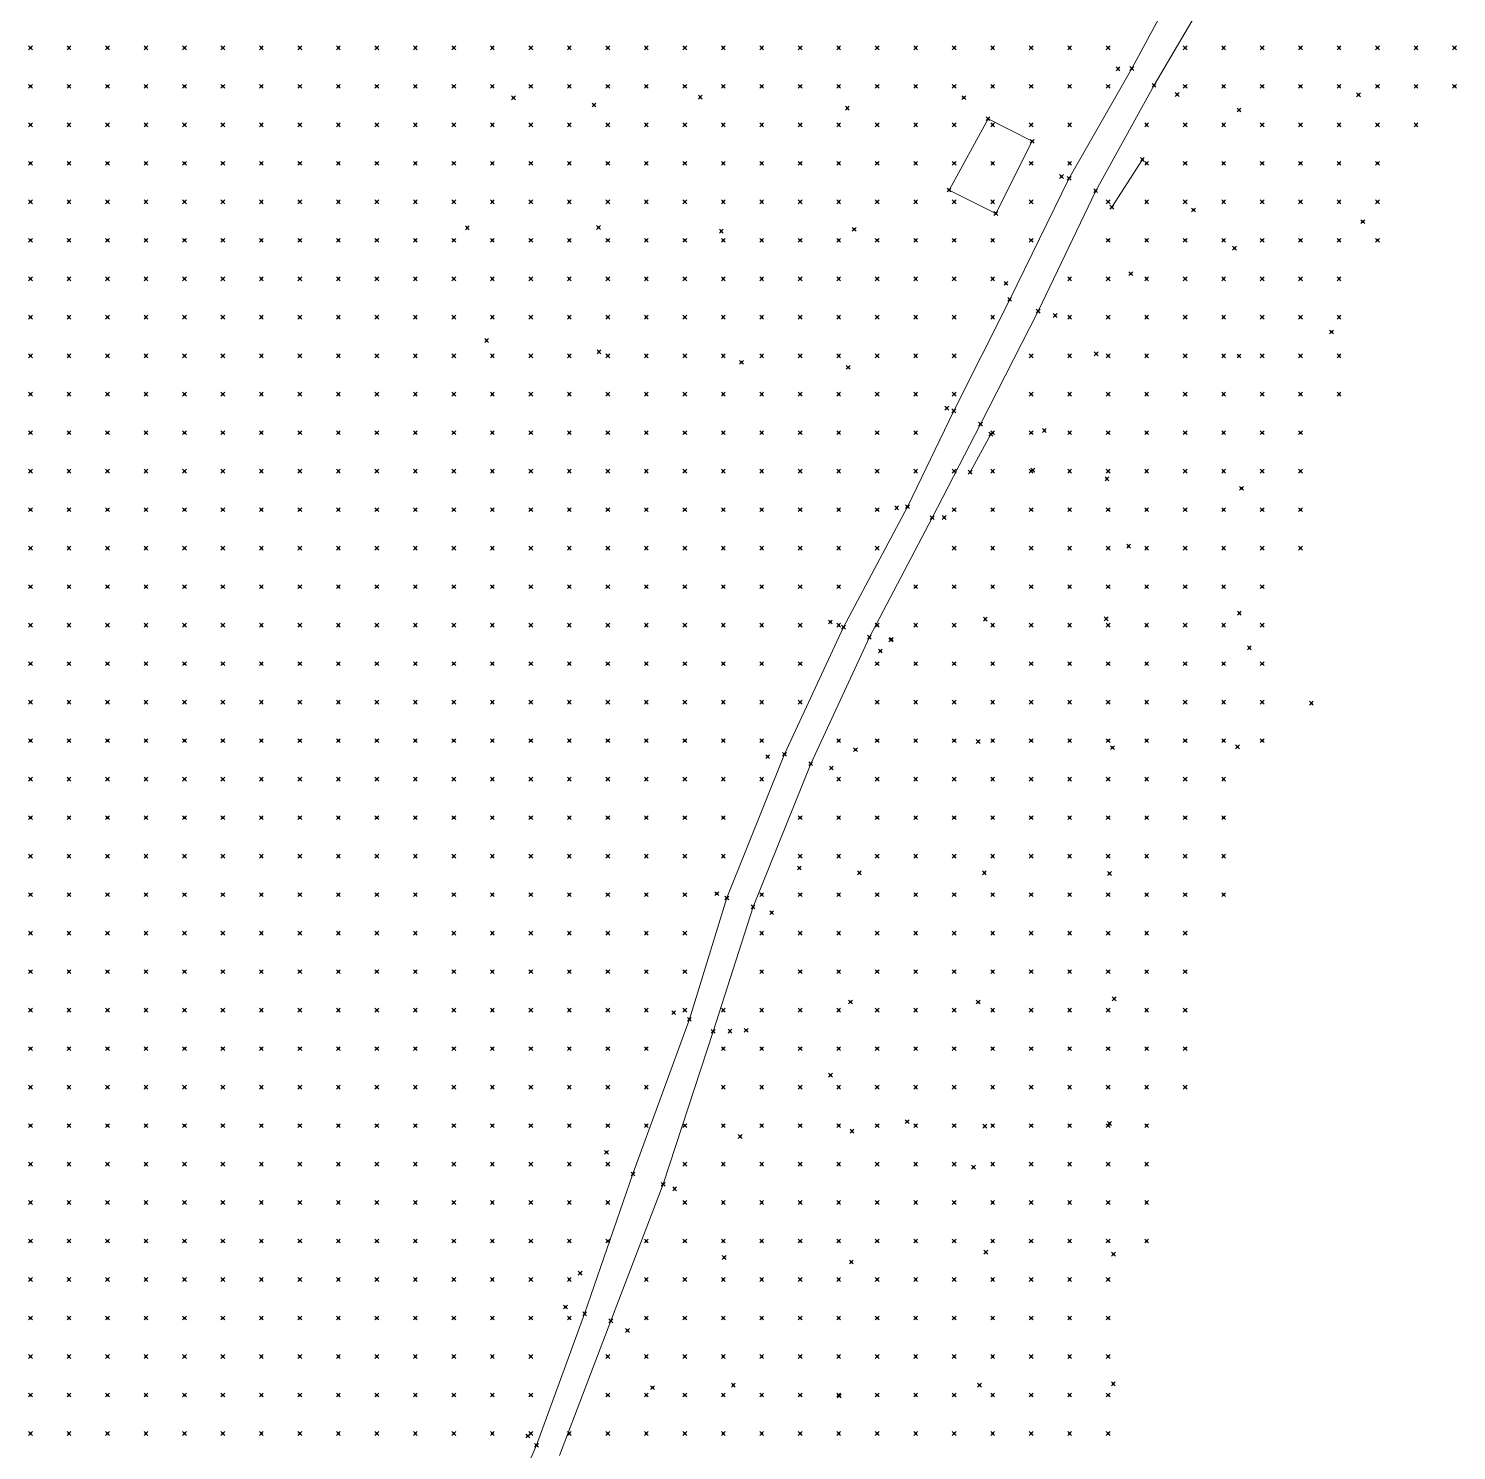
# Model space of a CAD drawing. Header units: metres. Extents: x 441556 to 446409, y 432338 to 461058.
# Drawn here: x 445058.2 to 445169.5, y 441325.2 to 441436 of the extents above; entities that cross this region are included whole.
import ezdxf

# ---------------------------------------------------------------- set-up
doc = ezdxf.new("R2010")
doc.units = ezdxf.units.M
doc.header["$MEASUREMENT"] = 0
doc.header["$PDMODE"] = 35
doc.header["$PDSIZE"] = 0.15
for name, color, linetype, lineweight in [('DTM-BRE-RevN_GRP_ACCES PROPRIETATE', 2, 'Continuous', 0), ('DTM-BRE-RevN_GRP_CONSTRUCTIE', 2, 'Continuous', 0), ('DTM-BRE-RevN_GRP_DRUM PIATRA', 2, 'Continuous', 0), ('DTM-NOK-RevN_LIDAR_co_lidar', 91, 'Continuous', 0), ('DTM-NOK-RevN_RTK', 32, 'Continuous', 0)]:
    doc.layers.add(name, color=color, linetype=linetype, lineweight=lineweight)

msp = doc.modelspace()

# ---------------------------------------------------------------- linework, layer by layer
at = {"layer": 'DTM-BRE-RevN_GRP_ACCES PROPRIETATE'}
for p, q in [((445142.607, 441422.051, 371.432), (445144.981, 441425.759, 371.167)), ((445131.561, 441401.402, 372.849), (445133.166, 441404.362, 372.553))]:
    msp.add_line(p, q, dxfattribs=at)
at = {"layer": 'DTM-BRE-RevN_GRP_CONSTRUCTIE'}
for p, q in [((445129.914, 441423.381, 369.29), (445132.955, 441428.937, 368.865)), ((445132.955, 441428.937, 368.865), (445136.387, 441427.178, 369.766)), ((445136.387, 441427.178, 369.766), (445133.567, 441421.545, 370.171)), ((445133.567, 441421.545, 370.171), (445129.914, 441423.381, 369.29))]:
    msp.add_line(p, q, dxfattribs=at)
at = {"layer": 'DTM-BRE-RevN_GRP_DRUM PIATRA'}
for p, q in [((445144.153, 441432.847, 370.709), (445148.947, 441441.737, 370.498)), ((445145.89, 441431.539, 370.733), (445151.284, 441440.743, 370.53)), ((445139.275, 441424.292, 370.964), (445144.153, 441432.847, 370.709)), ((445141.341, 441423.324, 370.9), (445145.89, 441431.539, 370.733)), ((445134.639, 441414.859, 371.399), (445139.275, 441424.292, 370.964)), ((445136.866, 441413.943, 371.461), (445141.341, 441423.324, 370.9)), ((445130.289, 441406.181, 372.13), (445134.639, 441414.859, 371.399)), ((445132.364, 441405.14, 372.215), (445136.866, 441413.943, 371.461)), ((445126.674, 441398.706, 372.649), (445130.289, 441406.181, 372.13)), ((445128.594, 441397.848, 372.663), (445132.364, 441405.14, 372.215)), ((445121.693, 441389.312, 372.834), (445126.674, 441398.706, 372.649)), ((445123.704, 441388.536, 372.867), (445128.594, 441397.848, 372.663)), ((445117.097, 441379.414, 373.315), (445121.693, 441389.312, 372.834)), ((445119.135, 441378.679, 373.318), (445123.704, 441388.536, 372.867)), ((445112.595, 441368.215, 373.718), (445117.097, 441379.414, 373.315)), ((445114.639, 441367.525, 373.701), (445119.135, 441378.679, 373.318)), ((445109.681, 441358.765, 373.363), (445112.595, 441368.215, 373.718)), ((445111.529, 441357.819, 373.491), (445114.639, 441367.525, 373.701)), ((445105.283, 441346.712, 373.942), (445109.681, 441358.765, 373.363)), ((445107.629, 441345.906, 373.936), (445111.529, 441357.819, 373.491)), ((445101.517, 441335.812, 374.577), (445105.283, 441346.712, 373.942)), ((445103.553, 441335.261, 374.526), (445107.629, 441345.906, 373.936)), ((445097.77, 441325.569, 373.469), (445101.517, 441335.812, 374.577)), ((445099.57, 441324.767, 373.502), (445103.553, 441335.261, 374.526)), ((445093.173, 441315.06, 373.659), (445097.77, 441325.569, 373.469))]:
    msp.add_line(p, q, dxfattribs=at)
at = {"layer": 'DTM-NOK-RevN_LIDAR_co_lidar'}
for p in [(445058.331, 441434.461, 346.515), (445061.33, 441434.461, 348.002), (445064.329, 441434.461, 349.075), (445067.329, 441434.461, 350.448), (445070.328, 441434.461, 351.716), (445073.327, 441434.461, 353.126), (445076.327, 441434.461, 354.393), (445079.326, 441434.461, 355.549), (445082.325, 441434.461, 356.357), (445085.325, 441434.461, 356.988), (445088.324, 441434.461, 357.496), (445091.323, 441434.461, 359.516), (445094.323, 441434.461, 361.064), (445097.322, 441434.461, 361.274), (445100.321, 441434.461, 361.416), (445103.321, 441434.461, 361.909), (445106.32, 441434.461, 362.54), (445109.319, 441434.461, 363.143), (445112.319, 441434.461, 363.697), (445115.318, 441434.461, 364.366), (445118.317, 441434.461, 365.091), (445121.317, 441434.461, 365.663), (445124.316, 441434.461, 366.226), (445127.316, 441434.461, 366.758), (445130.315, 441434.461, 367.255), (445133.314, 441434.461, 367.58), (445136.314, 441434.461, 367.866), (445139.313, 441434.461, 368.651), (445142.312, 441434.461, 370.054), (445148.311, 441434.461, 370.601), (445151.31, 441434.461, 371.147), (445154.31, 441434.461, 372.143), (445157.309, 441434.461, 372.83), (445160.308, 441434.461, 373.176), (445163.308, 441434.461, 373.517), (445166.307, 441434.461, 373.998), (445169.306, 441434.461, 374.477), (445058.331, 441431.462, 345.948), (445061.33, 441431.462, 348.184), (445064.329, 441431.462, 349.13), (445067.329, 441431.462, 350.18), (445070.328, 441431.462, 351.566), (445073.327, 441431.462, 353.176), (445076.327, 441431.462, 354.394), (445079.326, 441431.462, 355.54), (445082.325, 441431.462, 356.282), (445085.325, 441431.462, 356.946), (445088.324, 441431.462, 357.526), (445091.323, 441431.462, 360.044), (445094.323, 441431.462, 361.093), (445097.322, 441431.462, 361.263), (445100.321, 441431.462, 361.563), (445103.321, 441431.462, 362.122), (445106.32, 441431.462, 362.799), (445109.319, 441431.462, 363.38), (445112.319, 441431.462, 364.023), (445115.318, 441431.462, 364.809), (445118.317, 441431.462, 365.481), (445121.317, 441431.462, 366.064), (445124.316, 441431.462, 366.632), (445127.316, 441431.462, 367.098), (445130.315, 441431.462, 367.487), (445133.314, 441431.462, 367.803), (445136.314, 441431.462, 368.523), (445139.313, 441431.462, 369.906), (445142.312, 441431.462, 370.544), (445148.311, 441431.462, 370.873), (445151.31, 441431.462, 371.749), (445154.31, 441431.462, 372.69), (445157.309, 441431.462, 373.172), (445160.308, 441431.462, 373.521), (445163.308, 441431.462, 373.925), (445166.307, 441431.462, 374.405), (445169.306, 441431.462, 374.866), (445058.331, 441428.463, 345.185), (445061.33, 441428.463, 347.764), (445064.329, 441428.463, 349.232), (445067.329, 441428.463, 350.049), (445070.328, 441428.463, 351.491), (445073.327, 441428.463, 352.917), (445076.327, 441428.463, 354.383), (445079.326, 441428.463, 355.439), (445082.325, 441428.463, 356.034), (445085.325, 441428.463, 356.912), (445088.324, 441428.463, 357.997), (445091.323, 441428.463, 360.761), (445094.323, 441428.463, 361.213), (445097.322, 441428.463, 361.3), (445100.321, 441428.463, 361.687), (445103.321, 441428.463, 362.281), (445106.32, 441428.463, 362.979), (445109.319, 441428.463, 363.571), (445112.319, 441428.463, 364.316), (445115.318, 441428.463, 365.156), (445118.317, 441428.463, 365.783), (445121.317, 441428.463, 366.424), (445124.316, 441428.463, 366.968), (445127.316, 441428.463, 367.352), (445130.315, 441428.463, 367.861), (445133.314, 441428.463, 368.463), (445136.314, 441428.463, 369.263), (445139.313, 441428.463, 370.33), (445145.312, 441428.463, 370.724), (445148.311, 441428.463, 371.351), (445151.31, 441428.463, 372.384), (445154.31, 441428.463, 373.157), (445157.309, 441428.463, 373.516), (445160.308, 441428.463, 373.922), (445163.308, 441428.463, 374.376), (445166.307, 441428.463, 374.859), (445058.331, 441425.463, 344.287), (445061.33, 441425.463, 346.791), (445064.329, 441425.463, 349.028), (445067.329, 441425.463, 350.335), (445070.328, 441425.463, 351.336), (445073.327, 441425.463, 352.524), (445076.327, 441425.463, 354.348), (445079.326, 441425.463, 355.251), (445082.325, 441425.463, 355.749), (445085.325, 441425.463, 356.93), (445088.324, 441425.463, 358.703), (445091.323, 441425.463, 360.198), (445094.323, 441425.463, 360.788), (445097.322, 441425.463, 361.305), (445100.321, 441425.463, 361.808), (445103.321, 441425.463, 362.495), (445106.32, 441425.463, 363.172), (445109.319, 441425.463, 363.812), (445112.319, 441425.463, 364.618), (445115.318, 441425.463, 365.432), (445118.317, 441425.463, 366.106), (445121.317, 441425.463, 366.762), (445124.316, 441425.463, 367.275), (445127.316, 441425.463, 367.683), (445130.315, 441425.463, 368.59), (445133.314, 441425.463, 369.539), (445136.314, 441425.463, 369.72), (445139.313, 441425.463, 370.772), (445145.312, 441425.463, 371.126), (445148.311, 441425.463, 371.929), (445151.31, 441425.463, 372.937), (445154.31, 441425.463, 373.496), (445157.309, 441425.463, 373.877), (445160.308, 441425.463, 374.335), (445163.308, 441425.463, 374.808), (445058.331, 441422.464, 343.616), (445061.33, 441422.464, 345.932), (445064.329, 441422.464, 348.058), (445067.329, 441422.464, 350.754), (445070.328, 441422.464, 351.377), (445073.327, 441422.464, 352.557), (445076.327, 441422.464, 354.358), (445079.326, 441422.464, 355.208), (445082.325, 441422.464, 355.675), (445085.325, 441422.464, 357.37), (445088.324, 441422.464, 359.683), (445091.323, 441422.464, 360.134), (445094.323, 441422.464, 360.564), (445097.322, 441422.464, 361.316), (445100.321, 441422.464, 361.95), (445103.321, 441422.464, 362.649), (445106.32, 441422.464, 363.295), (445109.319, 441422.464, 364.068), (445112.319, 441422.464, 364.971), (445115.318, 441422.464, 365.747), (445118.317, 441422.464, 366.44), (445121.317, 441422.464, 367.097), (445124.316, 441422.464, 367.609), (445127.316, 441422.464, 368.083), (445130.315, 441422.464, 369.238), (445133.314, 441422.464, 370.006), (445136.314, 441422.464, 370.323), (445142.312, 441422.464, 371.121), (445145.312, 441422.464, 371.773), (445148.311, 441422.464, 372.442), (445151.31, 441422.464, 373.383), (445154.31, 441422.464, 373.832), (445157.309, 441422.464, 374.289), (445160.308, 441422.464, 374.795), (445163.308, 441422.464, 375.232), (445058.331, 441419.464, 343.002), (445061.33, 441419.464, 344.724), (445064.329, 441419.464, 347.124), (445067.329, 441419.464, 350.906), (445070.328, 441419.464, 351.531), (445073.327, 441419.464, 352.657), (445076.327, 441419.464, 354.431), (445079.326, 441419.464, 355.241), (445082.325, 441419.464, 356), (445085.325, 441419.464, 358.345), (445088.324, 441419.464, 359.404), (445091.323, 441419.464, 359.868), (445094.323, 441419.464, 360.47), (445097.322, 441419.464, 361.273), (445100.321, 441419.464, 362.037), (445103.321, 441419.464, 362.787), (445106.32, 441419.464, 363.43), (445109.319, 441419.464, 364.258), (445112.319, 441419.464, 365.18), (445115.318, 441419.464, 365.928), (445118.317, 441419.464, 366.658), (445121.317, 441419.464, 367.388), (445124.316, 441419.464, 367.962), (445127.316, 441419.464, 368.412), (445130.315, 441419.464, 369.434), (445133.314, 441419.464, 370.282), (445136.314, 441419.464, 371.007), (445142.312, 441419.464, 371.762), (445145.312, 441419.464, 372.597), (445148.311, 441419.464, 372.961), (445151.31, 441419.464, 373.719), (445154.31, 441419.464, 374.282), (445157.309, 441419.464, 374.786), (445160.308, 441419.464, 375.287), (445163.308, 441419.464, 375.66), (445058.331, 441416.465, 341.746), (445061.33, 441416.465, 343.897), (445064.329, 441416.465, 346.462), (445067.329, 441416.465, 348.965), (445070.328, 441416.465, 351.203), (445073.327, 441416.465, 352.465), (445076.327, 441416.465, 354.06), (445079.326, 441416.465, 355.375), (445082.325, 441416.465, 356.046), (445085.325, 441416.465, 358.324), (445088.324, 441416.465, 359.306), (445091.323, 441416.465, 359.762), (445094.323, 441416.465, 360.365), (445097.322, 441416.465, 361.157), (445100.321, 441416.465, 362.057), (445103.321, 441416.465, 362.953), (445106.32, 441416.465, 363.702), (445109.319, 441416.465, 364.515), (445112.319, 441416.465, 365.375), (445115.318, 441416.465, 366.145), (445118.317, 441416.465, 366.936), (445121.317, 441416.465, 367.713), (445124.316, 441416.465, 368.299), (445127.316, 441416.465, 368.736), (445130.315, 441416.465, 369.696), (445133.314, 441416.465, 370.768), (445139.313, 441416.465, 371.454), (445142.312, 441416.465, 372.703), (445145.312, 441416.465, 373.319), (445148.311, 441416.465, 373.623), (445151.31, 441416.465, 374.055), (445154.31, 441416.465, 374.774), (445157.309, 441416.465, 375.257), (445160.308, 441416.465, 375.686), (445058.331, 441413.466, 341.01), (445061.33, 441413.466, 342.588), (445064.329, 441413.466, 345.246), (445067.329, 441413.466, 346.967), (445070.328, 441413.466, 349.692), (445073.327, 441413.466, 351.763), (445076.327, 441413.466, 353.324), (445079.326, 441413.466, 355.06), (445082.325, 441413.466, 355.666), (445085.325, 441413.466, 357.398), (445088.324, 441413.466, 359.179), (445091.323, 441413.466, 359.791), (445094.323, 441413.466, 360.341), (445097.322, 441413.466, 361.189), (445100.321, 441413.466, 362.19), (445103.321, 441413.466, 363.174), (445106.32, 441413.466, 364.017), (445109.319, 441413.466, 364.806), (445112.319, 441413.466, 365.624), (445115.318, 441413.466, 366.419), (445118.317, 441413.466, 367.228), (445121.317, 441413.466, 368.032), (445124.316, 441413.466, 368.581), (445127.316, 441413.466, 369.095), (445130.315, 441413.466, 370.284), (445133.314, 441413.466, 371.381), (445139.313, 441413.466, 372.361), (445142.312, 441413.466, 373.528), (445145.312, 441413.466, 373.924), (445148.311, 441413.466, 374.086), (445151.31, 441413.466, 374.601), (445154.31, 441413.466, 375.046), (445157.309, 441413.466, 375.596), (445160.308, 441413.466, 376.053), (445058.331, 441410.466, 340.949), (445061.33, 441410.466, 342.075), (445064.329, 441410.466, 344.414), (445067.329, 441410.466, 346.078), (445070.328, 441410.466, 347.848), (445073.327, 441410.466, 350.154), (445076.327, 441410.466, 352.758), (445079.326, 441410.466, 353.752), (445082.325, 441410.466, 354.457), (445085.325, 441410.466, 355.936), (445088.324, 441410.466, 358.734), (445091.323, 441410.466, 359.762), (445094.323, 441410.466, 360.268), (445097.322, 441410.466, 361.315), (445100.321, 441410.466, 362.469), (445103.321, 441410.466, 363.416), (445106.32, 441410.466, 364.192), (445109.319, 441410.466, 364.976), (445112.319, 441410.466, 365.866), (445115.318, 441410.466, 366.745), (445118.317, 441410.466, 367.555), (445121.317, 441410.466, 368.271), (445124.316, 441410.466, 368.788), (445127.316, 441410.466, 369.531), (445130.315, 441410.466, 370.815), (445136.314, 441410.466, 371.76), (445139.313, 441410.466, 373.142), (445142.312, 441410.466, 373.997), (445145.312, 441410.466, 374.24), (445148.311, 441410.466, 374.544), (445151.31, 441410.466, 375.069), (445154.31, 441410.466, 375.394), (445157.309, 441410.466, 376.037), (445160.308, 441410.466, 376.52), (445058.331, 441407.467, 339.158), (445061.33, 441407.467, 340.758), (445064.329, 441407.467, 342.76), (445067.329, 441407.467, 344.111), (445070.328, 441407.467, 346.852), (445073.327, 441407.467, 349.419), (445076.327, 441407.467, 351.043), (445079.326, 441407.467, 351.769), (445082.325, 441407.467, 352.606), (445085.325, 441407.467, 353.988), (445088.324, 441407.467, 357.916), (445091.323, 441407.467, 359.414), (445094.323, 441407.467, 359.977), (445097.322, 441407.467, 361.368), (445100.321, 441407.467, 362.534), (445103.321, 441407.467, 363.537), (445106.32, 441407.467, 364.39), (445109.319, 441407.467, 365.195), (445112.319, 441407.467, 366.098), (445115.318, 441407.467, 366.997), (445118.317, 441407.467, 367.845), (445121.317, 441407.467, 368.522), (445124.316, 441407.467, 369.146), (445127.316, 441407.467, 370.28), (445130.315, 441407.467, 371.409), (445136.314, 441407.467, 372.685), (445139.313, 441407.467, 373.908), (445142.312, 441407.467, 374.289), (445145.312, 441407.467, 374.606), (445148.311, 441407.467, 374.958), (445151.31, 441407.467, 375.585), (445154.31, 441407.467, 375.973), (445157.309, 441407.467, 376.505), (445160.308, 441407.467, 377.066), (445058.331, 441404.468, 338.839), (445061.33, 441404.468, 339.641), (445064.329, 441404.468, 341.526), (445067.329, 441404.468, 343.67), (445070.328, 441404.468, 345.223), (445073.327, 441404.468, 347.87), (445076.327, 441404.468, 349.068), (445079.326, 441404.468, 350.419), (445082.325, 441404.468, 351.923), (445085.325, 441404.468, 353.57), (445088.324, 441404.468, 355.481), (445091.323, 441404.468, 356.578), (445094.323, 441404.468, 358.892), (445097.322, 441404.468, 360.11), (445100.321, 441404.468, 361.962), (445103.321, 441404.468, 363.736), (445106.32, 441404.468, 364.741), (445109.319, 441404.468, 365.449), (445112.319, 441404.468, 366.342), (445115.318, 441404.468, 367.255), (445118.317, 441404.468, 367.973), (445121.317, 441404.468, 368.752), (445124.316, 441404.468, 369.771), (445127.316, 441404.468, 371.224), (445133.314, 441404.468, 372.435), (445136.314, 441404.468, 373.541), (445139.313, 441404.468, 374.351), (445142.312, 441404.468, 374.562), (445145.312, 441404.468, 375.16), (445148.311, 441404.468, 375.592), (445151.31, 441404.468, 376.008), (445154.31, 441404.468, 376.383), (445157.309, 441404.468, 376.878), (445058.331, 441401.468, 339.628), (445061.33, 441401.468, 340.131), (445064.329, 441401.468, 341.337), (445067.329, 441401.468, 342.649), (445070.328, 441401.468, 343.97), (445073.327, 441401.468, 345.171), (445076.327, 441401.468, 349.64), (445079.326, 441401.468, 350.466), (445082.325, 441401.468, 351.614), (445085.325, 441401.468, 354.214), (445088.324, 441401.468, 355.924), (445091.323, 441401.468, 358.07), (445094.323, 441401.468, 359.069), (445097.322, 441401.468, 360.109), (445100.321, 441401.468, 361.543), (445103.321, 441401.468, 362.724), (445106.32, 441401.468, 364.433), (445109.319, 441401.468, 365.812), (445112.319, 441401.468, 366.776), (445115.318, 441401.468, 367.71), (445118.317, 441401.468, 368.567), (445121.317, 441401.468, 369.727), (445124.316, 441401.468, 370.519), (445127.316, 441401.468, 371.751), (445130.315, 441401.468, 372.317), (445133.314, 441401.468, 373.143), (445136.314, 441401.468, 374.265), (445139.313, 441401.468, 374.627), (445142.312, 441401.468, 374.95), (445145.312, 441401.468, 375.646), (445148.311, 441401.468, 376.084), (445151.31, 441401.468, 376.522), (445154.31, 441401.468, 377.005), (445157.309, 441401.468, 377.629), (445058.331, 441398.469, 340.323), (445061.33, 441398.469, 341.028), (445064.329, 441398.469, 341.863), (445067.329, 441398.469, 342.737), (445070.328, 441398.469, 344.095), (445073.327, 441398.469, 347.502), (445076.327, 441398.469, 349.424), (445079.326, 441398.469, 350.453), (445082.325, 441398.469, 351.442), (445085.325, 441398.469, 354.99), (445088.324, 441398.469, 356.268), (445091.323, 441398.469, 358.179), (445094.323, 441398.469, 359.445), (445097.322, 441398.469, 360.119), (445100.321, 441398.469, 360.75), (445103.321, 441398.469, 363.055), (445106.32, 441398.469, 365.338), (445109.319, 441398.469, 366.575), (445112.319, 441398.469, 367.836), (445115.318, 441398.469, 368.961), (445118.317, 441398.469, 369.534), (445121.317, 441398.469, 370.225), (445124.316, 441398.469, 371.203), (445130.315, 441398.469, 372.926), (445133.314, 441398.469, 374.316), (445136.314, 441398.469, 374.835), (445139.313, 441398.469, 375.049), (445142.312, 441398.469, 375.544), (445145.312, 441398.469, 376.184), (445148.311, 441398.469, 376.544), (445151.31, 441398.469, 377.062), (445154.31, 441398.469, 377.761), (445157.309, 441398.469, 378.176), (445058.331, 441395.47, 341.919), (445061.33, 441395.47, 342.66), (445064.329, 441395.47, 342.882), (445067.329, 441395.47, 344.175), (445070.328, 441395.47, 345.083), (445073.327, 441395.47, 347.742), (445076.327, 441395.47, 349.52), (445079.326, 441395.47, 351.427), (445082.325, 441395.47, 351.964), (445085.325, 441395.47, 355.009), (445088.324, 441395.47, 356.391), (445091.323, 441395.47, 359.308), (445094.323, 441395.47, 360.906), (445097.322, 441395.47, 361.197), (445100.321, 441395.47, 362.253), (445103.321, 441395.47, 365.165), (445106.32, 441395.47, 366.907), (445109.319, 441395.47, 367.655), (445112.319, 441395.47, 368.567), (445115.318, 441395.47, 369.422), (445118.317, 441395.47, 370.307), (445121.317, 441395.47, 371.113), (445124.316, 441395.47, 372.067), (445130.315, 441395.47, 374.019), (445133.314, 441395.47, 374.765), (445136.314, 441395.47, 375.128), (445139.313, 441395.47, 375.411), (445142.312, 441395.47, 375.899), (445145.312, 441395.47, 376.569), (445148.311, 441395.47, 377.119), (445151.31, 441395.47, 377.748), (445154.31, 441395.47, 378.201), (445157.309, 441395.47, 378.574), (445058.331, 441392.47, 343.089), (445061.33, 441392.47, 344.235), (445064.329, 441392.47, 345.593), (445067.329, 441392.47, 346.137), (445070.328, 441392.47, 346.711), (445073.327, 441392.47, 347.8), (445076.327, 441392.47, 349.903), (445079.326, 441392.47, 351.423), (445082.325, 441392.47, 353.238), (445085.325, 441392.47, 355.533), (445088.324, 441392.47, 356.809), (445091.323, 441392.47, 358.255), (445094.323, 441392.47, 360.653), (445097.322, 441392.47, 361.648), (445100.321, 441392.47, 364.006), (445103.321, 441392.47, 366.303), (445106.32, 441392.47, 367.377), (445109.319, 441392.47, 367.998), (445112.319, 441392.47, 368.927), (445115.318, 441392.47, 369.921), (445118.317, 441392.47, 370.889), (445121.317, 441392.47, 372.045), (445127.316, 441392.47, 373.144), (445130.315, 441392.47, 374.527), (445133.314, 441392.47, 375.074), (445136.314, 441392.47, 375.418), (445139.313, 441392.47, 375.818), (445142.312, 441392.47, 376.315), (445145.312, 441392.47, 376.852), (445148.311, 441392.47, 377.492), (445151.31, 441392.47, 378.017), (445154.31, 441392.47, 378.489), (445058.331, 441389.471, 344.088), (445061.33, 441389.471, 344.913), (445064.329, 441389.471, 346.731), (445067.329, 441389.471, 347.523), (445070.328, 441389.471, 348.4), (445073.327, 441389.471, 347.999), (445076.327, 441389.471, 349.95), (445079.326, 441389.471, 350.931), (445082.325, 441389.471, 353.695), (445085.325, 441389.471, 355.166), (445088.324, 441389.471, 356.849), (445091.323, 441389.471, 358.085), (445094.323, 441389.471, 360.182), (445097.322, 441389.471, 361.767), (445100.321, 441389.471, 364.989), (445103.321, 441389.471, 366.996), (445106.32, 441389.471, 367.824), (445109.319, 441389.471, 368.732), (445112.319, 441389.471, 369.651), (445115.318, 441389.471, 370.357), (445118.317, 441389.471, 371.243), (445121.317, 441389.471, 372.369), (445124.316, 441389.471, 372.837), (445127.316, 441389.471, 373.773), (445130.315, 441389.471, 374.843), (445133.314, 441389.471, 375.309), (445136.314, 441389.471, 375.725), (445139.313, 441389.471, 376.215), (445142.312, 441389.471, 376.731), (445145.312, 441389.471, 377.294), (445148.311, 441389.471, 377.915), (445151.31, 441389.471, 378.412), (445154.31, 441389.471, 378.761), (445058.331, 441386.472, 345.481), (445061.33, 441386.472, 347.238), (445064.329, 441386.472, 348.105), (445067.329, 441386.472, 349.306), (445070.328, 441386.472, 349.803), (445073.327, 441386.472, 350.095), (445076.327, 441386.472, 349.785), (445079.326, 441386.472, 352.081), (445082.325, 441386.472, 353.186), (445085.325, 441386.472, 353.89), (445088.324, 441386.472, 356.743), (445091.323, 441386.472, 358.509), (445094.323, 441386.472, 359.731), (445097.322, 441386.472, 361.67), (445100.321, 441386.472, 365.15), (445103.321, 441386.472, 367.627), (445106.32, 441386.472, 368.59), (445109.319, 441386.472, 369.341), (445112.319, 441386.472, 370.174), (445115.318, 441386.472, 371.097), (445118.317, 441386.472, 372.086), (445124.316, 441386.472, 373.252), (445127.316, 441386.472, 374.472), (445130.315, 441386.472, 375.088), (445133.314, 441386.472, 375.516), (445136.314, 441386.472, 376.01), (445139.313, 441386.472, 376.592), (445142.312, 441386.472, 377.115), (445145.312, 441386.472, 377.801), (445148.311, 441386.472, 378.351), (445151.31, 441386.472, 378.87), (445154.31, 441386.472, 379.395), (445058.331, 441383.472, 346.812), (445061.33, 441383.472, 348.822), (445064.329, 441383.472, 349.684), (445067.329, 441383.472, 351.856), (445070.328, 441383.472, 352.598), (445073.327, 441383.472, 352.409), (445076.327, 441383.472, 350.735), (445079.326, 441383.472, 353.613), (445082.325, 441383.472, 353.152), (445085.325, 441383.472, 354.354), (445088.324, 441383.472, 356.917), (445091.323, 441383.472, 358.291), (445094.323, 441383.472, 359.778), (445097.322, 441383.472, 361.627), (445100.321, 441383.472, 365.649), (445103.321, 441383.472, 368.534), (445106.32, 441383.472, 369.401), (445109.319, 441383.472, 369.898), (445112.319, 441383.472, 370.656), (445115.318, 441383.472, 371.778), (445118.317, 441383.472, 372.701), (445124.316, 441383.472, 373.765), (445127.316, 441383.472, 374.905), (445130.315, 441383.472, 375.351), (445133.314, 441383.472, 375.782), (445136.314, 441383.472, 376.344), (445139.313, 441383.472, 376.955), (445142.312, 441383.472, 377.582), (445145.312, 441383.472, 378.229), (445148.311, 441383.472, 378.795), (445151.31, 441383.472, 379.303), (445154.31, 441383.472, 379.796), (445058.331, 441380.473, 348.591), (445061.33, 441380.473, 349.306), (445064.329, 441380.473, 350.885), (445067.329, 441380.473, 353.858), (445070.328, 441380.473, 354.51), (445073.327, 441380.473, 354.249), (445076.327, 441380.473, 353.428), (445079.326, 441380.473, 354.552), (445082.325, 441380.473, 354.365), (445085.325, 441380.473, 354.42), (445088.324, 441380.473, 356.425), (445091.323, 441380.473, 357.913), (445094.323, 441380.473, 359.234), (445097.322, 441380.473, 362.153), (445100.321, 441380.473, 366.167), (445103.321, 441380.473, 368.834), (445106.32, 441380.473, 369.886), (445109.319, 441380.473, 370.754), (445112.319, 441380.473, 371.67), (445115.318, 441380.473, 372.436), (445121.317, 441380.473, 373.478), (445124.316, 441380.473, 374.525), (445127.316, 441380.473, 375.186), (445130.315, 441380.473, 375.624), (445133.314, 441380.473, 376.103), (445136.314, 441380.473, 376.718), (445139.313, 441380.473, 377.27), (445142.312, 441380.473, 377.997), (445145.312, 441380.473, 378.625), (445148.311, 441380.473, 379.191), (445151.31, 441380.473, 379.662), (445154.31, 441380.473, 380.109), (445058.331, 441377.474, 351.126), (445061.33, 441377.474, 352.091), (445064.329, 441377.474, 354.59), (445067.329, 441377.474, 355.642), (445070.328, 441377.474, 355.72), (445073.327, 441377.474, 355.402), (445076.327, 441377.474, 356.762), (445079.326, 441377.474, 356.161), (445082.325, 441377.474, 355.846), (445085.325, 441377.474, 355.535), (445088.324, 441377.474, 356.65), (445091.323, 441377.474, 357.81), (445094.323, 441377.474, 359.754), (445097.322, 441377.474, 363.16), (445100.321, 441377.474, 366.305), (445103.321, 441377.474, 369.047), (445106.32, 441377.474, 370.436), (445109.319, 441377.474, 371.154), (445112.319, 441377.474, 372.203), (445115.318, 441377.474, 372.986), (445121.317, 441377.474, 374.463), (445124.316, 441377.474, 375.139), (445127.316, 441377.474, 375.547), (445130.315, 441377.474, 376.01), (445133.314, 441377.474, 376.514), (445136.314, 441377.474, 377.087), (445139.313, 441377.474, 377.684), (445142.312, 441377.474, 378.392), (445145.312, 441377.474, 378.992), (445148.311, 441377.474, 379.551), (445151.31, 441377.474, 379.995), (445058.331, 441374.474, 354.197), (445061.33, 441374.474, 355.488), (445064.329, 441374.474, 357.093), (445067.329, 441374.474, 356.738), (445070.328, 441374.474, 356.402), (445073.327, 441374.474, 356.085), (445076.327, 441374.474, 358.275), (445079.326, 441374.474, 357.706), (445082.325, 441374.474, 357.17), (445085.325, 441374.474, 357.31), (445088.324, 441374.474, 357.419), (445091.323, 441374.474, 358.105), (445094.323, 441374.474, 361.282), (445097.322, 441374.474, 364.551), (445100.321, 441374.474, 366.522), (445103.321, 441374.474, 368.665), (445106.32, 441374.474, 370.399), (445109.319, 441374.474, 371.332), (445112.319, 441374.474, 372.446), (445118.317, 441374.474, 374.134), (445121.317, 441374.474, 375.235), (445124.316, 441374.474, 375.585), (445127.316, 441374.474, 375.995), (445130.315, 441374.474, 376.473), (445133.314, 441374.474, 376.987), (445136.314, 441374.474, 377.497), (445139.313, 441374.474, 378.159), (445142.312, 441374.474, 378.796), (445145.312, 441374.474, 379.312), (445148.311, 441374.474, 379.852), (445151.31, 441374.474, 380.642), (445058.331, 441371.475, 356.135), (445061.33, 441371.475, 357.382), (445064.329, 441371.475, 357.588), (445067.329, 441371.475, 357.657), (445070.328, 441371.475, 357.998), (445073.327, 441371.475, 357.862), (445076.327, 441371.475, 359.229), (445079.326, 441371.475, 359.014), (445082.325, 441371.475, 358.91), (445085.325, 441371.475, 359.251), (445088.324, 441371.475, 358.515), (445091.323, 441371.475, 359.393), (445094.323, 441371.475, 362.546), (445097.322, 441371.475, 365.446), (445100.321, 441371.475, 366.95), (445103.321, 441371.475, 368.443), (445106.32, 441371.475, 370.098), (445109.319, 441371.475, 371.748), (445112.319, 441371.475, 373.024), (445118.317, 441371.475, 374.49), (445121.317, 441371.475, 375.612), (445124.316, 441371.475, 376.023), (445127.316, 441371.475, 376.453), (445130.315, 441371.475, 376.906), (445133.314, 441371.475, 377.449), (445136.314, 441371.475, 377.992), (445139.313, 441371.475, 378.619), (445142.312, 441371.475, 379.181), (445145.312, 441371.475, 379.612), (445148.311, 441371.475, 380.946), (445151.31, 441371.475, 382.097), (445058.331, 441368.476, 357.26), (445061.33, 441368.476, 358.897), (445064.329, 441368.476, 358.633), (445067.329, 441368.476, 359.044), (445070.328, 441368.476, 359.693), (445073.327, 441368.476, 359.797), (445076.327, 441368.476, 360.698), (445079.326, 441368.476, 360.63), (445082.325, 441368.476, 360.554), (445085.325, 441368.476, 360.788), (445088.324, 441368.476, 360.155), (445091.323, 441368.476, 361.902), (445094.323, 441368.476, 363.734), (445097.322, 441368.476, 365.969), (445100.321, 441368.476, 367.47), (445103.321, 441368.476, 368.743), (445106.32, 441368.476, 370.168), (445109.319, 441368.476, 372.026), (445115.318, 441368.476, 373.925), (445118.317, 441368.476, 374.929), (445121.317, 441368.476, 375.883), (445124.316, 441368.476, 376.409), (445127.316, 441368.476, 376.876), (445130.315, 441368.476, 377.349), (445133.314, 441368.476, 377.892), (445136.314, 441368.476, 378.477), (445139.313, 441368.476, 379.063), (445142.312, 441368.476, 379.634), (445145.312, 441368.476, 379.976), (445148.311, 441368.476, 382.272), (445151.31, 441368.476, 383.299), (445058.331, 441365.476, 358.652), (445061.33, 441365.476, 360.082), (445064.329, 441365.476, 359.976), (445067.329, 441365.476, 360.155), (445070.328, 441365.476, 360.251), (445073.327, 441365.476, 360.383), (445076.327, 441365.476, 361.604), (445079.326, 441365.476, 361.697), (445082.325, 441365.476, 361.812), (445085.325, 441365.476, 361.914), (445088.324, 441365.476, 362.557), (445091.323, 441365.476, 364.484), (445094.323, 441365.476, 365.122), (445097.322, 441365.476, 366.622), (445100.321, 441365.476, 367.862), (445103.321, 441365.476, 368.709), (445106.32, 441365.476, 370.672), (445109.319, 441365.476, 372.507), (445115.318, 441365.476, 374.143), (445118.317, 441365.476, 375.455), (445121.317, 441365.476, 376.124), (445124.316, 441365.476, 376.717), (445127.316, 441365.476, 377.242), (445130.315, 441365.476, 377.789), (445133.314, 441365.476, 378.328), (445136.314, 441365.476, 378.932), (445139.313, 441365.476, 379.536), (445142.312, 441365.476, 380.152), (445145.312, 441365.476, 380.438), (445148.311, 441365.476, 382.838), (445058.331, 441362.477, 359.545), (445061.33, 441362.477, 360.342), (445064.329, 441362.477, 360.731), (445067.329, 441362.477, 360.718), (445070.328, 441362.477, 360.966), (445073.327, 441362.477, 360.936), (445076.327, 441362.477, 362.046), (445079.326, 441362.477, 362.025), (445082.325, 441362.477, 363.001), (445085.325, 441362.477, 363.628), (445088.324, 441362.477, 364.86), (445091.323, 441362.477, 365.952), (445094.323, 441362.477, 366.187), (445097.322, 441362.477, 367.038), (445100.321, 441362.477, 367.87), (445103.321, 441362.477, 368.772), (445106.32, 441362.477, 371.348), (445109.319, 441362.477, 373.11), (445115.318, 441362.477, 374.455), (445118.317, 441362.477, 375.761), (445121.317, 441362.477, 376.38), (445124.316, 441362.477, 376.996), (445127.316, 441362.477, 377.568), (445130.315, 441362.477, 378.164), (445133.314, 441362.477, 378.765), (445136.314, 441362.477, 379.424), (445139.313, 441362.477, 380.011), (445142.312, 441362.477, 380.546), (445145.312, 441362.477, 380.808), (445148.311, 441362.477, 383.158), (445058.331, 441359.478, 359.857), (445061.33, 441359.478, 360.588), (445064.329, 441359.478, 360.877), (445067.329, 441359.478, 361.157), (445070.328, 441359.478, 361.635), (445073.327, 441359.478, 361.993), (445076.327, 441359.478, 362.465), (445079.326, 441359.478, 362.922), (445082.325, 441359.478, 363.781), (445085.325, 441359.478, 364.855), (445088.324, 441359.478, 365.686), (445091.323, 441359.478, 366.694), (445094.323, 441359.478, 367.162), (445097.322, 441359.478, 367.858), (445100.321, 441359.478, 368.363), (445103.321, 441359.478, 369.532), (445106.32, 441359.478, 371.682), (445109.319, 441359.478, 372.984), (445112.319, 441359.478, 373.778), (445115.318, 441359.478, 375.048), (445118.317, 441359.478, 376.01), (445121.317, 441359.478, 376.663), (445124.316, 441359.478, 377.286), (445127.316, 441359.478, 377.897), (445130.315, 441359.478, 378.554), (445133.314, 441359.478, 379.216), (445136.314, 441359.478, 379.863), (445139.313, 441359.478, 380.372), (445142.312, 441359.478, 380.809), (445145.312, 441359.478, 381.704), (445148.311, 441359.478, 383.531), (445058.331, 441356.478, 359.495), (445061.33, 441356.478, 360.83), (445064.329, 441356.478, 361.045), (445067.329, 441356.478, 361.465), (445070.328, 441356.478, 362.077), (445073.327, 441356.478, 362.703), (445076.327, 441356.478, 363.164), (445079.326, 441356.478, 364.286), (445082.325, 441356.478, 364.866), (445085.325, 441356.478, 365.647), (445088.324, 441356.478, 366.578), (445091.323, 441356.478, 367.509), (445094.323, 441356.478, 368.489), (445097.322, 441356.478, 369.274), (445100.321, 441356.478, 369.852), (445103.321, 441356.478, 370.684), (445106.32, 441356.478, 372.228), (445112.319, 441356.478, 373.702), (445115.318, 441356.478, 375.045), (445118.317, 441356.478, 376.33), (445121.317, 441356.478, 377.016), (445124.316, 441356.478, 377.626), (445127.316, 441356.478, 378.266), (445130.315, 441356.478, 378.975), (445133.314, 441356.478, 379.612), (445136.314, 441356.478, 380.186), (445139.313, 441356.478, 380.778), (445142.312, 441356.478, 381.579), (445145.312, 441356.478, 383.505), (445148.311, 441356.478, 384.083), (445058.331, 441353.479, 358.178), (445061.33, 441353.479, 360.893), (445064.329, 441353.479, 361.172), (445067.329, 441353.479, 361.65), (445070.328, 441353.479, 362.317), (445073.327, 441353.479, 363.131), (445076.327, 441353.479, 364.101), (445079.326, 441353.479, 364.959), (445082.325, 441353.479, 366.135), (445085.325, 441353.479, 367.082), (445088.324, 441353.479, 367.577), (445091.323, 441353.479, 368.373), (445094.323, 441353.479, 369.215), (445097.322, 441353.479, 369.941), (445100.321, 441353.479, 370.715), (445103.321, 441353.479, 371.971), (445106.32, 441353.479, 372.939), (445112.319, 441353.479, 373.917), (445115.318, 441353.479, 375.262), (445118.317, 441353.479, 376.589), (445121.317, 441353.479, 377.4), (445124.316, 441353.479, 378.083), (445127.316, 441353.479, 378.727), (445130.315, 441353.479, 379.394), (445133.314, 441353.479, 379.916), (445136.314, 441353.479, 380.438), (445139.313, 441353.479, 381.692), (445142.312, 441353.479, 383.222), (445145.312, 441353.479, 383.897), (445148.311, 441353.479, 384.662), (445058.331, 441350.48, 357.107), (445061.33, 441350.48, 360.127), (445064.329, 441350.48, 361.033), (445067.329, 441350.48, 361.821), (445070.328, 441350.48, 362.502), (445073.327, 441350.48, 363.479), (445076.327, 441350.48, 364.493), (445079.326, 441350.48, 365.549), (445082.325, 441350.48, 366.567), (445085.325, 441350.48, 367.467), (445088.324, 441350.48, 368.49), (445091.323, 441350.48, 369.346), (445094.323, 441350.48, 370.081), (445097.322, 441350.48, 370.722), (445100.321, 441350.48, 372.048), (445103.321, 441350.48, 373.162), (445106.32, 441350.48, 373.417), (445109.319, 441350.48, 373.633), (445112.319, 441350.48, 374.703), (445115.318, 441350.48, 376.028), (445118.317, 441350.48, 376.94), (445121.317, 441350.48, 377.832), (445124.316, 441350.48, 378.617), (445127.316, 441350.48, 379.278), (445130.315, 441350.48, 379.816), (445133.314, 441350.48, 380.157), (445136.314, 441350.48, 380.886), (445139.313, 441350.48, 383.263), (445142.312, 441350.48, 383.753), (445145.312, 441350.48, 384.555), (445058.331, 441347.48, 355.133), (445061.33, 441347.48, 358.442), (445064.329, 441347.48, 360.043), (445067.329, 441347.48, 361.538), (445070.328, 441347.48, 362.712), (445073.327, 441347.48, 363.587), (445076.327, 441347.48, 364.644), (445079.326, 441347.48, 365.875), (445082.325, 441347.48, 366.888), (445085.325, 441347.48, 367.978), (445088.324, 441347.48, 369.014), (445091.323, 441347.48, 370.012), (445094.323, 441347.48, 370.81), (445097.322, 441347.48, 371.408), (445100.321, 441347.48, 372.734), (445103.321, 441347.48, 373.558), (445109.319, 441347.48, 374.237), (445112.319, 441347.48, 375.528), (445115.318, 441347.48, 376.654), (445118.317, 441347.48, 377.459), (445121.317, 441347.48, 378.267), (445124.316, 441347.48, 378.976), (445127.316, 441347.48, 379.647), (445130.315, 441347.48, 380.153), (445133.314, 441347.48, 380.693), (445136.314, 441347.48, 382.131), (445139.313, 441347.48, 383.43), (445142.312, 441347.48, 384.264), (445145.312, 441347.48, 385.059), (445058.331, 441344.481, 353.339), (445061.33, 441344.481, 357.109), (445064.329, 441344.481, 358.436), (445067.329, 441344.481, 359.511), (445070.328, 441344.481, 362.848), (445073.327, 441344.481, 363.632), (445076.327, 441344.481, 364.758), (445079.326, 441344.481, 365.833), (445082.325, 441344.481, 367.079), (445085.325, 441344.481, 368.301), (445088.324, 441344.481, 369.369), (445091.323, 441344.481, 370.76), (445094.323, 441344.481, 371.454), (445097.322, 441344.481, 371.991), (445100.321, 441344.481, 373.569), (445103.321, 441344.481, 374.094), (445109.319, 441344.481, 374.71), (445112.319, 441344.481, 376.093), (445115.318, 441344.481, 377.206), (445118.317, 441344.481, 377.993), (445121.317, 441344.481, 378.828), (445124.316, 441344.481, 379.551), (445127.316, 441344.481, 380.149), (445130.315, 441344.481, 380.765), (445133.314, 441344.481, 381.834), (445136.314, 441344.481, 383.343), (445139.313, 441344.481, 383.896), (445142.312, 441344.481, 384.809), (445145.312, 441344.481, 385.514), (445058.331, 441341.482, 352.044), (445061.33, 441341.482, 355.869), (445064.329, 441341.482, 356.999), (445067.329, 441341.482, 358.224), (445070.328, 441341.482, 359.135), (445073.327, 441341.482, 360.181), (445076.327, 441341.482, 364.975), (445079.326, 441341.482, 365.743), (445082.325, 441341.482, 367.026), (445085.325, 441341.482, 368.034), (445088.324, 441341.482, 369.618), (445091.323, 441341.482, 371.104), (445094.323, 441341.482, 371.962), (445097.322, 441341.482, 372.737), (445100.321, 441341.482, 374.098), (445103.321, 441341.482, 374.35), (445106.32, 441341.482, 374.449), (445109.319, 441341.482, 375.419), (445112.319, 441341.482, 376.699), (445115.318, 441341.482, 377.738), (445118.317, 441341.482, 378.542), (445121.317, 441341.482, 379.322), (445124.316, 441341.482, 379.993), (445127.316, 441341.482, 380.655), (445130.315, 441341.482, 381.536), (445133.314, 441341.482, 382.833), (445136.314, 441341.482, 383.662), (445139.313, 441341.482, 384.463), (445142.312, 441341.482, 385.312), (445145.312, 441341.482, 386.029), (445058.331, 441338.482, 348.654), (445061.33, 441338.482, 351.178), (445064.329, 441338.482, 356.39), (445067.329, 441338.482, 357.056), (445070.328, 441338.482, 358.96), (445073.327, 441338.482, 361.574), (445076.327, 441338.482, 363.423), (445079.326, 441338.482, 365.564), (445082.325, 441338.482, 367.209), (445085.325, 441338.482, 367.942), (445088.324, 441338.482, 369.196), (445091.323, 441338.482, 371.227), (445094.323, 441338.482, 372.25), (445097.322, 441338.482, 373.647), (445100.321, 441338.482, 374.488), (445106.32, 441338.482, 375.306), (445109.319, 441338.482, 376.539), (445112.319, 441338.482, 377.497), (445115.318, 441338.482, 378.367), (445118.317, 441338.482, 379.023), (445121.317, 441338.482, 379.755), (445124.316, 441338.482, 380.555), (445127.316, 441338.482, 381.341), (445130.315, 441338.482, 382.346), (445133.314, 441338.482, 383.486), (445136.314, 441338.482, 384.252), (445139.313, 441338.482, 385.055), (445142.312, 441338.482, 385.786), (445058.331, 441335.483, 350.071), (445061.33, 441335.483, 351.595), (445064.329, 441335.483, 355.054), (445067.329, 441335.483, 354.255), (445070.328, 441335.483, 357.781), (445073.327, 441335.483, 361.54), (445076.327, 441335.483, 362.525), (445079.326, 441335.483, 363.961), (445082.325, 441335.483, 367.43), (445085.325, 441335.483, 368.551), (445088.324, 441335.483, 368.709), (445091.323, 441335.483, 371.196), (445094.323, 441335.483, 372.443), (445097.322, 441335.483, 373.792), (445100.321, 441335.483, 374.303), (445106.32, 441335.483, 375.94), (445109.319, 441335.483, 377.482), (445112.319, 441335.483, 378.123), (445115.318, 441335.483, 378.804), (445118.317, 441335.483, 379.534), (445121.317, 441335.483, 380.242), (445124.316, 441335.483, 381.028), (445127.316, 441335.483, 382.032), (445130.315, 441335.483, 382.938), (445133.314, 441335.483, 384.021), (445136.314, 441335.483, 384.891), (445139.313, 441335.483, 385.586), (445142.312, 441335.483, 386.321), (445058.331, 441332.484, 351.961), (445061.33, 441332.484, 353.924), (445064.329, 441332.484, 355.309), (445067.329, 441332.484, 354.82), (445070.328, 441332.484, 356.867), (445073.327, 441332.484, 360.167), (445076.327, 441332.484, 360.836), (445079.326, 441332.484, 362.779), (445082.325, 441332.484, 366.535), (445085.325, 441332.484, 368.895), (445088.324, 441332.484, 370.66), (445091.323, 441332.484, 372.667), (445094.323, 441332.484, 373.149), (445097.322, 441332.484, 373.692), (445103.321, 441332.484, 374.141), (445106.32, 441332.484, 376.082), (445109.319, 441332.484, 377.775), (445112.319, 441332.484, 378.307), (445115.318, 441332.484, 379.029), (445118.317, 441332.484, 379.899), (445121.317, 441332.484, 380.622), (445124.316, 441332.484, 381.584), (445127.316, 441332.484, 383.211), (445130.315, 441332.484, 384.065), (445133.314, 441332.484, 384.697), (445136.314, 441332.484, 385.501), (445139.313, 441332.484, 386.104), (445142.312, 441332.484, 386.773), (445058.331, 441329.484, 352.693), (445061.33, 441329.484, 354.116), (445064.329, 441329.484, 355.046), (445067.329, 441329.484, 355.506), (445070.328, 441329.484, 357.325), (445073.327, 441329.484, 360.86), (445076.327, 441329.484, 361.44), (445079.326, 441329.484, 362.381), (445082.325, 441329.484, 365.562), (445085.325, 441329.484, 367.964), (445088.324, 441329.484, 370.648), (445091.323, 441329.484, 372.138), (445094.323, 441329.484, 372.6), (445097.322, 441329.484, 373.146), (445103.321, 441329.484, 374.424), (445106.32, 441329.484, 376.311), (445109.319, 441329.484, 377.717), (445112.319, 441329.484, 378.452), (445115.318, 441329.484, 379.199), (445118.317, 441329.484, 380.007), (445121.317, 441329.484, 381.499), (445124.316, 441329.484, 383.435), (445127.316, 441329.484, 383.869), (445130.315, 441329.484, 384.552), (445133.314, 441329.484, 385.213), (445136.314, 441329.484, 385.977), (445139.313, 441329.484, 386.689), (445142.312, 441329.484, 387.359), (445058.331, 441326.485, 354.944), (445061.33, 441326.485, 355.197), (445064.329, 441326.485, 355.58), (445067.329, 441326.485, 356.335), (445070.328, 441326.485, 359.399), (445073.327, 441326.485, 361.1), (445076.327, 441326.485, 362.074), (445079.326, 441326.485, 363.052), (445082.325, 441326.485, 365.217), (445085.325, 441326.485, 368.519), (445088.324, 441326.485, 370.817), (445091.323, 441326.485, 372.18), (445094.323, 441326.485, 372.702), (445097.322, 441326.485, 373.017), (445100.321, 441326.485, 373.433), (445103.321, 441326.485, 374.505), (445106.32, 441326.485, 376.079), (445109.319, 441326.485, 377.41), (445112.319, 441326.485, 378.304), (445115.318, 441326.485, 379.022), (445118.317, 441326.485, 379.782), (445121.317, 441326.485, 381.566), (445124.316, 441326.485, 384.077), (445127.316, 441326.485, 384.306), (445130.315, 441326.485, 384.856), (445133.314, 441326.485, 385.648), (445136.314, 441326.485, 386.495), (445139.313, 441326.485, 387.272), (445142.312, 441326.485, 388.009)]:
    msp.add_point(p, dxfattribs=at)
at = {"layer": 'DTM-NOK-RevN_RTK'}
for p in [(445143.087, 441432.819, 370.956), (445144.153, 441432.847, 370.709), (445145.89, 441431.539, 370.733), (445095.974, 441430.569, 361.362), (445102.248, 441430.004, 362.352), (445110.529, 441430.618, 363.872), (445131.061, 441430.576, 367.705), (445147.699, 441430.829, 370.911), (445161.829, 441430.804, 373.976), (445121.989, 441429.764, 366.709), (445132.955, 441428.937, 368.865), (445152.514, 441429.614, 373.05), (445136.387, 441427.178, 369.766), (445144.981, 441425.759, 371.167), (445129.914, 441423.381, 369.29), (445138.683, 441424.436, 371.016), (445139.275, 441424.292, 370.964), (445141.341, 441423.324, 370.9), (445133.567, 441421.545, 370.171), (445142.607, 441422.051, 371.432), (445148.967, 441421.826, 373.263), (445092.372, 441420.432, 360.502), (445102.599, 441420.457, 362.972), (445112.165, 441420.179, 365.473), (445122.524, 441420.317, 367.916), (445162.165, 441420.914, 375.432), (445152.167, 441418.847, 374.264), (445144.076, 441416.861, 373.677), (445134.348, 441416.105, 371.583), (445134.639, 441414.859, 371.399), (445136.866, 441413.943, 371.461), (445138.191, 441413.609, 371.877), (445159.717, 441412.321, 376.407), (445093.88, 441411.653, 360.476), (445102.633, 441410.776, 363.547), (445141.38, 441410.611, 374.149), (445152.505, 441410.45, 375.26), (445113.738, 441409.959, 366.579), (445122.049, 441409.561, 368.748), (445129.737, 441406.387, 372.188), (445130.289, 441406.181, 372.13), (445132.364, 441405.14, 372.215), (445137.342, 441404.648, 374.306), (445133.166, 441404.362, 372.553), (445131.561, 441401.402, 372.849), (445136.441, 441401.55, 374.705), (445142.219, 441400.878, 375.254), (445152.704, 441400.136, 377.069), (445125.834, 441398.62, 372.677), (445126.674, 441398.706, 372.649), (445128.594, 441397.848, 372.663), (445129.541, 441397.858, 372.915), (445143.907, 441395.635, 376.287), (445142.155, 441389.964, 376.798), (445152.536, 441390.405, 378.373), (445120.669, 441389.723, 372.792), (445121.693, 441389.312, 372.834), (445132.737, 441389.937, 375.339), (445123.704, 441388.536, 372.867), (445125.372, 441388.322, 373.069), (445125.422, 441388.372, 373.069), (445124.563, 441387.46, 372.883), (445153.315, 441387.703, 379.063), (445158.152, 441383.392, 380.814), (445132.19, 441380.411, 376.133), (445142.656, 441379.932, 378.334), (445152.387, 441379.988, 380.03), (445115.784, 441379.228, 373.362), (445117.097, 441379.414, 373.315), (445122.622, 441379.77, 374.834), (445119.135, 441378.679, 373.318), (445120.744, 441378.341, 374.495), (445118.247, 441370.549, 375.48), (445122.927, 441370.178, 376.169), (445132.668, 441370.181, 377.702), (445142.422, 441370.122, 379.443), (445111.823, 441368.551, 373.81), (445112.595, 441368.215, 373.718), (445114.639, 441367.525, 373.701), (445116.094, 441367.075, 375.141), (445122.237, 441360.112, 377.001), (445132.189, 441360.106, 379.118), (445142.777, 441360.356, 381.05), (445108.457, 441359.281, 372.922), (445109.681, 441358.765, 373.363), (445111.529, 441357.819, 373.491), (445112.842, 441357.843, 373.646), (445114.105, 441357.905, 374.873), (445120.681, 441354.405, 377.348), (445122.351, 441350.048, 378.297), (445126.653, 441350.788, 379.21), (445132.702, 441350.439, 380.227), (445142.416, 441350.636, 383.871), (445113.641, 441349.626, 376.224), (445103.224, 441348.401, 374.186), (445105.283, 441346.712, 373.942), (445131.821, 441347.246, 380.626), (445107.629, 441345.906, 373.936), (445108.53, 441345.552, 374.367), (445112.393, 441340.197, 377.462), (445132.787, 441340.613, 383.189), (445142.725, 441340.462, 385.647), (445101.173, 441338.978, 375.359), (445122.299, 441339.85, 380.029), (445100.018, 441336.344, 375.431), (445101.517, 441335.812, 374.577), (445103.553, 441335.261, 374.526), (445104.862, 441334.514, 375.001), (445106.803, 441330.064, 377.294), (445113.104, 441330.261, 378.762), (445132.284, 441330.25, 384.882), (445142.713, 441330.363, 387.347), (445121.347, 441329.411, 381.136), (445097.085, 441326.298, 373.12), (445097.77, 441325.569, 373.469)]:
    msp.add_point(p, dxfattribs=at)

doc.saveas('drawing.dxf')
